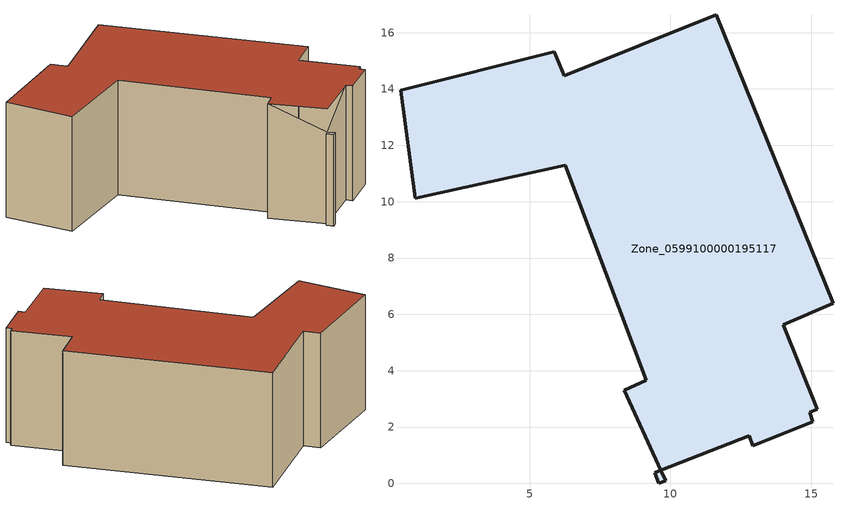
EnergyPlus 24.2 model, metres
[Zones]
Zone_0599100000195117
 floor ground (C_G): 9.14,3.66 6.27,11.3 0.95,10.12 0.42,13.96 5.88,15.32 6.23,14.47 11.62,16.64 15.77,6.39 14,5.63 15.22,2.63 14.95,2.52 15.05,2.19 12.93,1.34 12.79,1.68 9.66,0.46 9.83,0.1 9.58,0 9.44,0.37 9.66,0.46 8.37,3.3 z0
 wall outside (C_F): 9.44,0.37 9.58,0 9.83,0.1 z0:5.02; 12.79,1.68 12.93,1.34 15.05,2.19 14.95,2.52 15.22,2.63 14,5.63 15.77,6.39 11.62,16.64 6.23,14.47 5.88,15.32 0.42,13.96 0.95,10.12 6.27,11.3 9.14,3.66 8.37,3.3 z0:6.29; 9.83,0.1,5.02 9.83,0.1,0 9.66,0.46,0; 9.44,0.37,0 9.44,0.37,5.02 9.66,0.46,0; 9.44,0.37 9.58,0 9.83,0.1 9.66,0.46 z5.02; 9.66,0.46,5.02 9.66,0.46,0 12.79,1.68,0 12.79,1.68,6.29; 8.37,3.3,6.29 8.37,3.3,0 9.66,0.46,0 9.66,0.46,5.02
 roof outside (C_R): 12.93,1.34 15.05,2.19 14.95,2.52 15.22,2.63 14,5.63 15.77,6.39 11.62,16.64 6.23,14.47 5.88,15.32 0.42,13.96 0.95,10.12 6.27,11.3 9.14,3.66 8.37,3.3 9.66,0.46 12.79,1.68 z6.29
[BUILDING]
Pand.0599100000195117: North Axis=0; Terrain=City; Loads Convergence Tolerance Value=0.04; Temperature Convergence Tolerance Value=0.4; Solar Distribution=FullExterior; Maximum Number of Warmup Days=25; Minimum Number of Warmup Days=1
[Site:Location]
Rotterdam.The.Hague.AP_ZH_NLD Design_Conditions: Latitude=51.96; Longitude=4.45; Time Zone=1; Elevation=-4.5
[SITE:GROUNDTEMPERATURE:BUILDINGSURFACE]
18, 18, 18, 18, 18, 18, 18, 18, 18, 18, 18, 18
[MATERIAL] Thermal Absorptance=0.9; Solar Absorptance=0.7; Visible Absorptance=0.7
Name | Roughness | Thickness | Conductivity | Density | Specific Heat
G.D.1965 | MediumSmooth | 0.15 | 1 | 540 | 1210
F.D.1965 | Rough | 0.3 | 0.857143 | 1920 | 840
R.D.1965 | MediumRough | 0.2 | 0.08 | 1500 | 1000
[CONSTRUCTION]
C_G: G.D.1965
C_F: F.D.1965
C_R: R.D.1965
[ZONE]
Zone_0599100000195117: Type=1; Multiplier=1; Ceiling Height=Autocalculate; Volume=Autocalculate; Floor Area=autocalculate; Part of Total Floor Area=Yes
[ZONEINFILTRATION:DESIGNFLOWRATE]
Infil_Zone_0599100000195117: Zone or ZoneList or Space or SpaceList=Zone_0599100000195117; Schedule=AlwaysOn; Design Flow Rate Calculation Method=Flow/Area; Flow Rate per Floor Area=0.0042; Constant Term Coefficient=1; Temperature Term Coefficient=0; Velocity Term Coefficient=0; Velocity Squared Term Coefficient=0
[HVACTEMPLATE:ZONE:IDEALLOADSAIRSYSTEM]
Zone_0599100000195117: Maximum Heating Supply Air Temperature=50; Minimum Cooling Supply Air Temperature=13; Maximum Heating Supply Air Humidity Ratio=0.0156; Minimum Cooling Supply Air Humidity Ratio=0.0077; Heating Limit=NoLimit; Cooling Limit=NoLimit; Dehumidification Control Type=ConstantSensibleHeatRatio; Cooling Sensible Heat Ratio=0.7; Dehumidification Setpoint=60; Humidification Control Type=None; Humidification Setpoint=30; Outdoor Air Method=None; Outdoor Air Flow Rate per Person=0.00944; Outdoor Air Flow Rate per Zone Floor Area=0; Outdoor Air Flow Rate per Zone=0; Demand Controlled Ventilation Type=None; Outdoor Air Economizer Type=NoEconomizer; Heat Recovery Type=None; Sensible Heat Recovery Effectiveness=0.7; Latent Heat Recovery Effectiveness=0.65
[ZONECONTROL:THERMOSTAT]
ThermostatControl_Zone_0599100000195117: Zone or ZoneList=Zone_0599100000195117; Control Type Schedule=DualSetpointControlType; Control 1=Thermostat_Zone_0599100000195117; Temperature Difference Between Cutout And Setpoint=0
[THERMOSTATSETPOINT:DUALSETPOINT]
Thermostat_Zone_0599100000195117: Heating Setpoint Temperature Schedule=HeatingSetpoint_Zone_0599100000195117; Cooling Setpoint Temperature Schedule=CoolingSetpoint_Zone_0599100000195117
[SCHEDULE:COMPACT]
HeatingSetpoint_Zone_0599100000195117: Through: 12/31, For: AllDays, Until: 24:00, 21
CoolingSetpoint_Zone_0599100000195117: Through: 12/31, For: AllDays, Until: 24:00, 24
DualSetpointControlType: Through: 12/31, For: AllDays, Until: 24:00, 4
AlwaysOn: Through: 12/31, For: AllDays, Until: 24:00, 1
